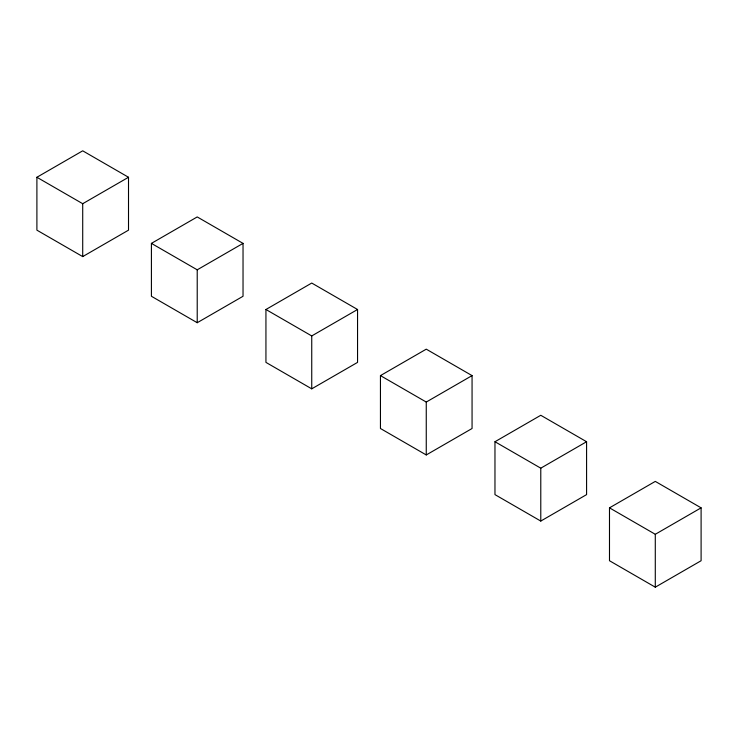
<?xml version="1.0" encoding="UTF-8"?>
<svg xmlns="http://www.w3.org/2000/svg" width="738" height="738" viewBox="0 0 738 738"><rect width="100%" height="100%" fill="white"/><g stroke="black" fill="none" stroke-linecap="round" stroke-linejoin="round"><path stroke-width="1.11" d="M36.9 177.268L82.711 150.82L128.513 177.268L128.513 230.155L82.711 256.603L36.9 230.155L36.9 177.268L82.711 203.706L128.513 177.268M151.419 243.383L197.221 216.935L243.033 243.383L243.033 296.27L197.221 322.718L151.419 296.27L151.419 243.383L197.221 269.822L243.033 243.383M265.938 309.499L311.74 283.051L357.552 309.499L357.552 362.386L311.74 388.834L265.938 362.386L265.938 309.499L311.74 335.938L357.552 309.499M380.448 375.614L426.26 349.166L472.062 375.614L472.062 428.501L426.26 454.949L380.448 428.501L380.448 375.614L426.26 402.053L472.062 375.614M494.967 441.73L540.779 415.282L586.581 441.73L586.581 494.617L540.779 521.065L494.967 494.617L494.967 441.73L540.779 468.178L586.581 441.73M609.487 507.845L655.289 481.397L701.1 507.845L701.1 560.732L655.289 587.18L609.487 560.732L609.487 507.845L655.289 534.294L701.1 507.845M655.289 534.294L655.289 587.18M540.779 468.178L540.779 521.065M426.26 402.053L426.26 454.949M311.74 335.938L311.74 388.834M197.221 269.822L197.221 322.718M82.711 203.706L82.711 256.603"/></g></svg>
